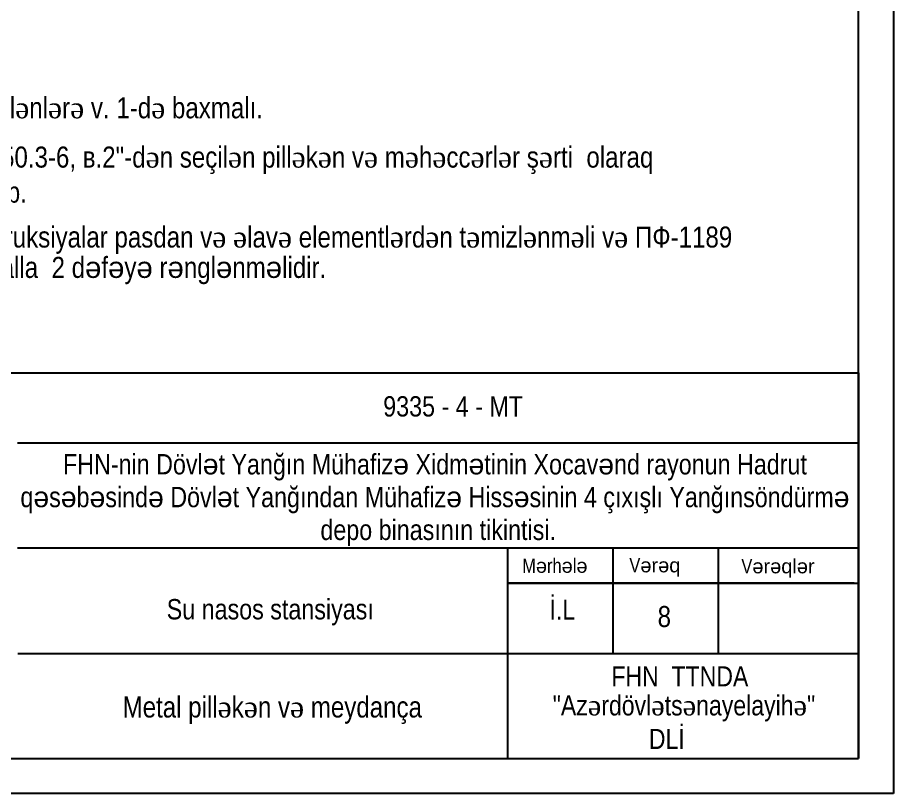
# Model space of a CAD drawing. Header units: millimetres. Extents: x 1321639 to 1366864, y -922319 to -736703.
# Drawn here: x 1354366 to 1366864, y -830066 to -818999 of the extents above; entities that cross this region are included whole.
import ezdxf

# ---------------------------------------------------------------- set-up
doc = ezdxf.new("R2010")
doc.units = ezdxf.units.MM
doc.layers.add('0_Ном._пера__7', color=7, linetype='Continuous', lineweight=60)
doc.layers.add('перегородка_Ном._пера__1', color=7, linetype='Continuous', lineweight=15)
doc.styles.add('style6', font='ARIALN.TTF', dxfattribs={"height": 300})
doc.styles.add('Times New Roman', font='times.ttf')

# ---------------------------------------------------------------- blocks, each defined once
blk = doc.blocks.new('dfvdvbvrtb')
at = {"lineweight": 25}
for p, q in [((1523117, -118590), (1523117, -146990)), ((1523117, -146990), (1482917, -146990))]:
    blk.add_line(p, q, dxfattribs=at)
at = {"lineweight": 25, "ltscale": 15}
for p, q in [((1522617, -146490), (1522617, -119090)), ((1504117, -140991), (1522617, -140991)), ((1522617, -140991), (1522617, -146490)), ((1510617, -141988), (1522618, -141988)), ((1510617, -143488), (1522616, -143488)), ((1517617, -146490), (1517617, -143483)), ((1519112, -143494), (1519112, -144994)), ((1520616, -143490), (1520616, -144989)), ((1522557, -143992), (1517617, -143992)), ((1517617, -143992), (1522617, -143992)), ((1510622, -144993), (1522611, -144993)), ((1484917, -146490), (1522617, -146490))]:
    blk.add_line(p, q, dxfattribs=at)
at = {"lineweight": 5, "ltscale": 15}
blk.add_line((1522617, -140991), (1522617, -140991), dxfattribs=at)
at = {"lineweight": 25, "attachment_point": 1, "style": 'style6'}
for s, insert, char_height, width in [('M{\\fArial|b0|i0|c0|p34;ə}rh{\\fArial|b0|i0|c0|p34;ə}l{\\fArial|b0|i0|c0|p34;ə}', (1517820, -143639), 204.44, 6178.53), ('V{\\fArial|b0|i0|c0|p34;ə\\fArial|b0|i0|c238|p34;r\\fArial|b0|i0|c0|p34;ə\\fArial|b0|i0|c238|p34;q}', (1519349, -143632), 204.44, 6178.53), ('V{\\fArial|b0|i0|c0|p34;ə\\fArial|b0|i0|c238|p34;r\\fArial|b0|i0|c0|p34;ə\\fArial|b0|i0|c238|p34;ql\\fArial|b0|i0|c0|p34;ə\\fArial|b0|i0|c238|p34;r}', (1520947, -143646), 204.444, 6178.53), ('{\\fArial Narrow|b0|i0|c238|p34;İ}.L{\\fArial Narrow|b0|i0|c186|p34;      }', (1518209, -144224), 287.12, 10102.07)]:
    blk.add_mtext(s, dxfattribs=dict(at, insert=insert, char_height=char_height, width=width))
at = {"insert": (1512748, -144217), "char_height": 290, "attachment_point": 1, "style": 'style6'}
blk.add_mtext_dynamic_manual_height_columns('{\\fArial Narrow|b0|i0|c238|p34;S}u {\\fArial Narrow|b0|i0|c238|p34;nasos stansiyası}', width=9292.34, gutter_width=0.957, heights=[0], dxfattribs=at)
at = {"ltscale": 15, "insert": (1518726, -145176), "char_height": 287.12, "attachment_point": 1, "style": 'style6'}
blk.add_mtext('  {\\fArial Narrow|b0|i0|c238|p34;  FHN  TTNDA}', dxfattribs=at)
at = {"lineweight": 25, "ltscale": 15, "insert": (1518255, -145590), "char_height": 287.122, "width": 8667.52, "attachment_point": 1, "style": 'style6'}
blk.add_mtext('"Az{\\fTimes New Roman|b0|i0|c238|p18;ə}rdövl{\\fTimes New Roman|b0|i0|c238|p18;ə}ts{\\fTimes New Roman|b0|i0|c238|p18;ə}nayelayih{\\fTimes New Roman|b0|i0|c238|p18;ə}"\\P               DL{\\fArial Narrow|b0|i0|c238|p34;İ}', dxfattribs=at)
at = {"layer": '0_Ном._пера__7', "linetype": 'Continuous', "insert": (1516575, -142806), "char_height": 290, "width": 13566.31, "attachment_point": 5, "line_spacing_factor": 0.967685, "style": 'style6'}
blk.add_mtext('{\\fArial Narrow|b0|i0|c238|p34;FHN-nin Dövl\\fArial|b0|i0|c238|p38;ə\\fArial Narrow|b0|i0|c238|p34;t Yanğın Mühafiz\\fArial|b0|i0|c238|p38;ə\\fArial Narrow|b0|i0|c238|p34; Xidm\\fArial|b0|i0|c238|p38;ə\\fArial Narrow|b0|i0|c238|p34;tinin} {\\fArial Narrow|b0|i0|c238|p34;Xocav\\fArial|b0|i0|c238|p38;ə\\fArial Narrow|b0|i0|c238|p34;nd rayonun Hadrut\\Pq\\fArial|b0|i0|c238|p38;ə\\fArial Narrow|b0|i0|c238|p34;s\\fArial|b0|i0|c238|p38;ə\\fArial Narrow|b0|i0|c238|p34;b\\fArial|b0|i0|c238|p38;ə\\fArial Narrow|b0|i0|c238|p34;sind\\fArial|b0|i0|c238|p38;ə\\fArial Narrow|b0|i0|c238|p34; Dövl\\fArial|b0|i0|c238|p38;ə\\fArial Narrow|b0|i0|c238|p34;t Yanğından Mühafiz\\fArial|b0|i0|c238|p38;ə\\fArial Narrow|b0|i0|c238|p34; Hiss\\fArial|b0|i0|c238|p38;ə\\fArial Narrow|b0|i0|c238|p34;sinin 4 çıxışlı Yanğınsöndürm\\fArial|b0|i0|c238|p38;ə\\fArial Narrow|b0|i0|c238|p34;\\P depo binasının} {\\fArial Narrow|b0|i0|c238|p34;tikintisi}.', dxfattribs=at)
at = {"layer": 'перегородка_Ном._пера__1', "linetype": 'Continuous', "insert": (1515837, -141324), "char_height": 290, "attachment_point": 1, "style": 'style6'}
blk.add_mtext('{\\fArial Narrow|b0|i0|c238|p34;9335} -{\\fArial Narrow|b0|i0|c238|p34; 4 }- {\\fArial Narrow|b0|i0|c238|p34;MT}', dxfattribs=at)

msp = doc.modelspace()

# ---------------------------------------------------------------- block references
msp.add_blockref('dfvdvbvrtb', (-156253.108, -683075.796))

# ---------------------------------------------------------------- texts
at = {"char_height": 300, "attachment_point": 1, "style": 'Times New Roman'}
for s, insert, width in [('{\\fArial Narrow|b0|i0|c0|p34;1.  Ümumi veril\\fTimes New Roman|b0|i0|c238|p18;ə\\fArial Narrow|b0|i0|c0|p34;nl\\fTimes New Roman|b0|i0|c238|p18;ə\\fArial Narrow|b0|i0|c0|p34;r\\fTimes New Roman|b0|i0|c238|p18;ə\\fArial Narrow|b0|i0|c0|p34; v. 1-d\\fTimes New Roman|b0|i0|c238|p18;ə\\fArial Narrow|b0|i0|c0|p34; baxmal\\fArial Narrow|b0|i0|c238|p34;ı\\fArial Narrow|b0|i0|c0|p34;.}', (1352041.507, -820136.623), 13010.70313), ('{\\fArial Narrow|b0|i0|c0|p34;2. "\\fArial Narrow|b0|i0|c204|p34;Серия\\fArial Narrow|b0|i0|c0|p34; 1.450.3-6, \\fArial Narrow|b0|i0|c204|p34;в\\fArial Narrow|b0|i0|c0|p34;.2"-d\\fTimes New Roman|b0|i0|c238|p18;ə\\fArial Narrow|b0|i0|c0|p34;n seçil\\fTimes New Roman|b0|i0|c238|p18;ə\\fArial Narrow|b0|i0|c0|p34;n pill\\fTimes New Roman|b0|i0|c238|p18;ə\\fArial Narrow|b0|i0|c0|p34;k\\fTimes New Roman|b0|i0|c238|p18;ə\\fArial Narrow|b0|i0|c0|p34;n v\\fTimes New Roman|b0|i0|c238|p18;ə\\fArial Narrow|b0|i0|c0|p34; m\\fTimes New Roman|b0|i0|c238|p18;ə\\fArial Narrow|b0|i0|c0|p34;h\\fTimes New Roman|b0|i0|c238|p18;ə\\fArial Narrow|b0|i0|c0|p34;cc\\fTimes New Roman|b0|i0|c238|p18;ə\\fArial Narrow|b0|i0|c0|p34;rl\\fTimes New Roman|b0|i0|c238|p18;ə\\fArial Narrow|b0|i0|c0|p34;r \\fArial Narrow|b0|i0|c238|p34;ş\\fTimes New Roman|b0|i0|c238|p18;ə\\fArial Narrow|b0|i0|c0|p34;rti  olaraq\\P daxil edilm\\fTimes New Roman|b0|i0|c238|p18;ə\\fArial Narrow|b0|i0|c0|p34;yib.}', (1352045.331, -820839.625), 13010.70313), ('{\\fArial Narrow|b0|i0|c0|p34;3. Metal konstruksiyalar pasdan v\\fTimes New Roman|b0|i0|c238|p18;ə\\fArial Narrow|b0|i0|c0|p34; \\fTimes New Roman|b0|i0|c238|p18;ə\\fArial Narrow|b0|i0|c0|p34;lav\\fTimes New Roman|b0|i0|c238|p18;ə\\fArial Narrow|b0|i0|c0|p34; elementl\\fTimes New Roman|b0|i0|c238|p18;ə\\fArial Narrow|b0|i0|c0|p34;rd\\fTimes New Roman|b0|i0|c238|p18;ə\\fArial Narrow|b0|i0|c0|p34;n t\\fTimes New Roman|b0|i0|c238|p18;ə\\fArial Narrow|b0|i0|c0|p34;mizl\\fTimes New Roman|b0|i0|c238|p18;ə\\fArial Narrow|b0|i0|c0|p34;nm\\fTimes New Roman|b0|i0|c238|p18;ə\\fArial Narrow|b0|i0|c0|p34;li v\\fTimes New Roman|b0|i0|c238|p18;ə\\fArial Narrow|b0|i0|c0|p34; \\fArial Narrow|b0|i0|c204|p34;ПФ\\fArial Narrow|b0|i0|c0|p34;-1189   }', (1352044.184, -821979.714), 12788.70602), ('{\\fArial Narrow|b0|i0|c0|p34;markal\\fArial Narrow|b0|i0|c238|p34;ı\\fArial Narrow|b0|i0|c0|p34; emalla  2 d\\fArial|b0|i0|c238|p34;ə\\fArial Narrow|b0|i0|c0|p34;f\\fArial|b0|i0|c238|p34;ə\\fArial Narrow|b0|i0|c0|p34;y\\fArial|b0|i0|c238|p34;ə\\fArial Narrow|b0|i0|c0|p34; r\\fArial|b0|i0|c238|p34;ə\\fArial Narrow|b0|i0|c0|p34;ngl\\fArial|b0|i0|c238|p34;ə\\fArial Narrow|b0|i0|c0|p34;nm\\fArial|b0|i0|c238|p34;ə\\fArial Narrow|b0|i0|c0|p34;lidir.}', (1352426.363, -822412.941), 12788.70602)]:
    msp.add_mtext(s, dxfattribs=dict(at, insert=insert, width=width))
at = {"insert": (1363499.035, -827391.948), "char_height": 300, "attachment_point": 1, "style": 'style6'}
msp.add_mtext_dynamic_manual_height_columns('8', width=743.87098, gutter_width=12.5, heights=[0], dxfattribs=at)
at = {"color": 7, "insert": (1355865.649, -828682.443), "char_height": 300, "width": 7509.82229, "attachment_point": 1, "style": 'style6'}
msp.add_mtext('\\pxt17;Metal pill{\\fTimes New Roman|b0|i0|c238|p18;ə}k{\\fTimes New Roman|b0|i0|c238|p18;ə}n{\\fArial Narrow|b0|i0|c238|p34; }v{\\fTimes New Roman|b0|i0|c238|p18;ə\\fArial Narrow|b0|i0|c238|p34; }meydança', dxfattribs=at)

doc.saveas('drawing.dxf')
